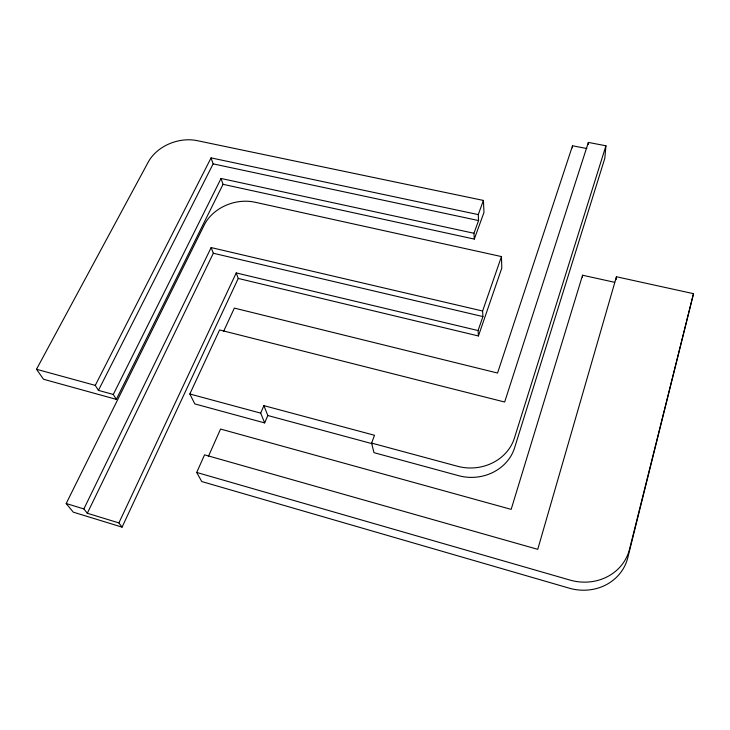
<?xml version="1.0" encoding="UTF-8"?>
<svg xmlns="http://www.w3.org/2000/svg" width="730" height="730" viewBox="0 0 730 730"><rect width="100%" height="100%" fill="white"/><g stroke="black" fill="none" stroke-linecap="round" stroke-linejoin="round"><path stroke-width="1.09" d="M572.42 147.843L572.53 145.772L586.829 148.528M588.216 144.531L588.371 142.423L605.936 145.781L604.814 158.328L514.577 447.864A44.439 40.041 -2.4 0 1 458.632 475.686L373.961 452.655L371.597 443.073L374.517 435.281L263.895 405.634L260.683 413.125L264.661 422.916L194.791 403.909L189.827 393.99L219.584 329.951L504.658 402.02L588.371 142.423M582.421 277.135L582.567 275.228L614.651 282.309M616.102 279.654L616.439 276.761L693.5 293.67L627.791 557.711A48.107 44.311 18.3 0 1 569.208 588.161L201.754 481.545L196.708 472.456L204.555 454.845L537.745 549.334L616.439 276.761M693.5 293.67L629.552 549.17A48.892 44.904 17.4 0 1 569.984 580.076L196.708 472.456M582.567 275.228L511.164 509.367L220.551 429.058L208.369 456.487M605.936 145.781L514.422 438.082A45.141 40.478 -2.6 0 1 457.582 466.287L371.597 443.073M572.53 145.772L497.55 373.039L234.357 308.096L223.654 331.238M478.086 330.553L482.913 316.574L482.612 311.016L501.464 256.577L254.971 202.219A39.922 31.691 -17.7 0 0 204.263 224.986L66.193 503.527L73.274 512.159L122.074 527.133L238.245 278.449L236.228 272.929L478.086 330.553L478.424 335.964L238.245 278.449M478.424 335.964L501.784 268.12L501.464 256.577M474.299 239.093L483.981 212.393L483.415 200.431L197.219 140.653A38.352 29.081 -18.7 0 0 148.226 162.106L36.5 369.28L43.535 379.262L116.316 399.365L223.052 184.325L221.044 178.467L473.952 233.262L474.299 239.093L223.052 184.325M473.952 233.262L478.57 220.56L478.25 214.593L483.415 200.431M264.661 422.916L267.81 415.507L263.895 405.634M122.074 527.133L118.899 522.917L236.228 272.929M118.899 522.917L87.317 513.254L213.333 253.246L211.153 247.579L482.612 311.016M87.317 513.254L83.868 508.929L211.153 247.579M116.316 399.365L113.296 394.465L221.044 178.467M113.296 394.465L98.431 390.377L213.142 163.867L211.07 157.881L478.25 214.593M98.431 390.377L95.274 385.385L211.07 157.881M213.142 163.867L478.57 220.56M213.333 253.246L482.913 316.574M189.827 393.99L260.683 413.125M267.81 415.507L372.464 443.776M36.5 369.28L95.274 385.385M66.193 503.527L83.868 508.929"/></g></svg>
